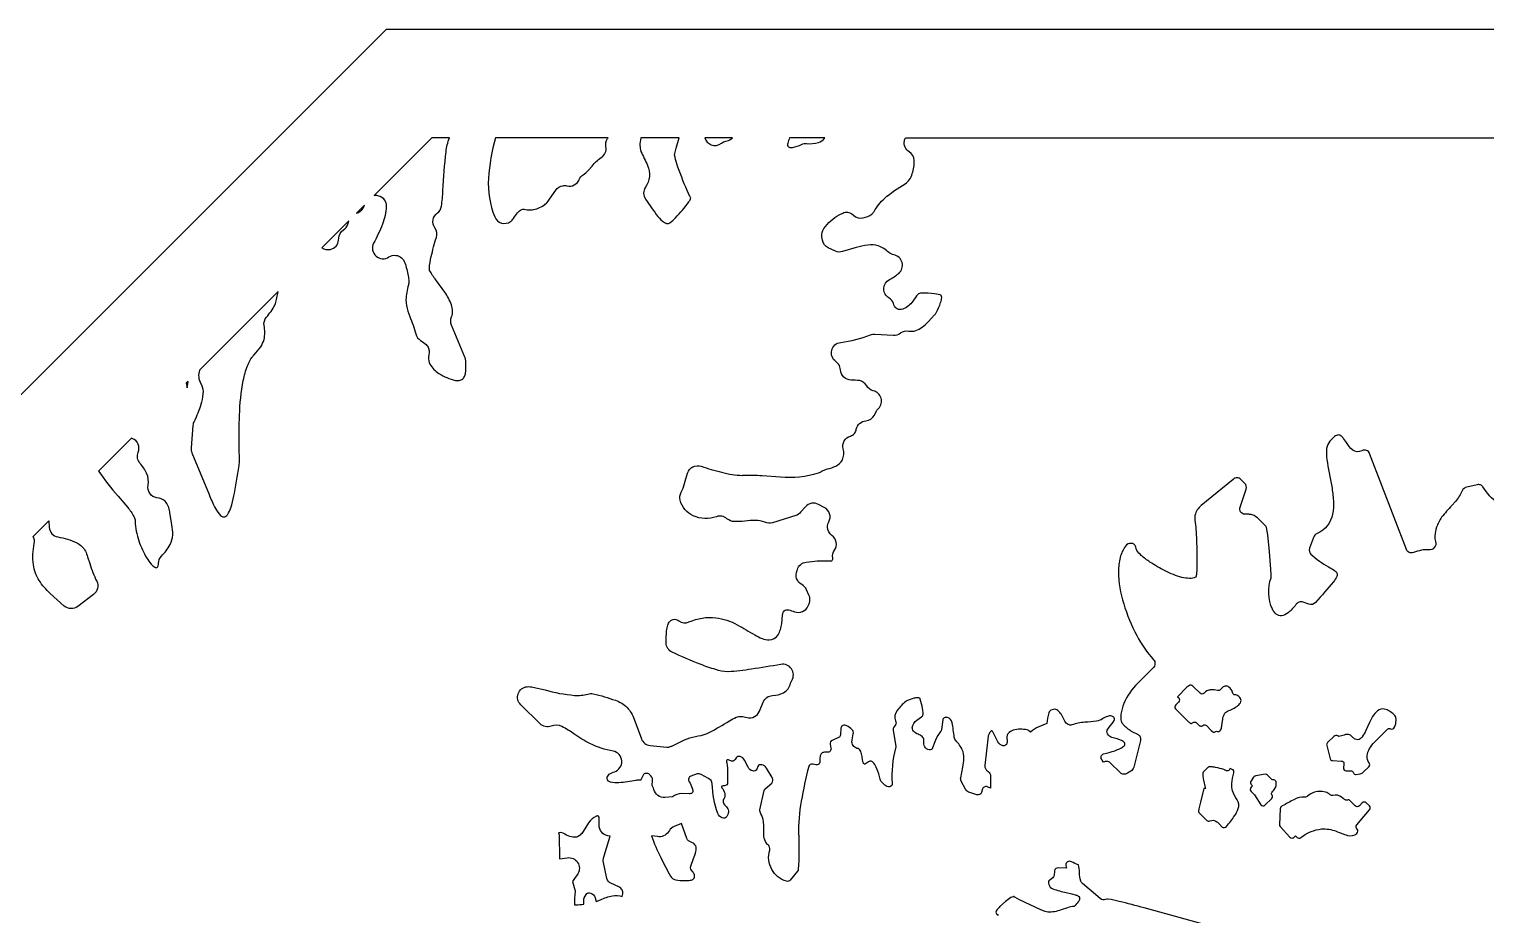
# Model space of a CAD drawing. Extents: x -22 to 58, y -5 to 29.
# Drawn here: x -8.78 to 4.61, y 3.36 to 11.5 of the extents above; entities that cross this region are included whole.
import ezdxf

# ---------------------------------------------------------------- set-up
doc = ezdxf.new("R2010")
doc.units = 0
doc.header["$LTSCALE"] = 100
doc.layers.add('LAYER_1', color=1, linetype='CONTINUOUS')

msp = doc.modelspace()

# ---------------------------------------------------------------- linework, layer by layer
at = {"layer": 'LAYER_1', "color": 7}
msp.add_lwpolyline([(-5.497102, 11.498908), (32.127996, 11.498865), (15.876968, -4.999994), (-21.998087, -4.999998), (-5.497102, 11.498908)], close=True, dxfattribs=at)
at = {"layer": 'LAYER_1', "color": 0}
for points in [[(-5.082944, 10.49892), (-5.61092, 9.97101, -0.099793), (-5.572118, 9.968184, -0.171062), (-5.518834, 9.931502, -0.171344), (-5.500637, 9.869455, -0.078569), (-5.536387, 9.705253, -0.027398), (-5.616732, 9.530238, 0.165823), (-5.625719, 9.468129, 0.165531), (-5.594613, 9.413633, 0.166062), (-5.536901, 9.388799, 0.16598), (-5.476158, 9.404813, -0.177433), (-5.411543, 9.419656, -0.305427), (-5.329563, 9.351137, -0.027864), (-5.299576, 9.232877, -0.033403), (-5.293553, 9.183763, -0.079336), (-5.296618, 9.147388, 0.074379), (-5.319259, 9.010306, 0.077938), (-5.302434, 8.906527), (-5.285251, 8.85918, -0.032631), (-5.227555, 8.697152, 0.203002), (-5.184512, 8.637558, -0.059013), (-5.134914, 8.59932, -0.101148), (-5.111997, 8.56566, -0.100386), (-5.106715, 8.53448), (-5.110021, 8.503684, 0.135143), (-5.106214, 8.43486, 0.13696), (-5.028205, 8.342416), (-5.017184, 8.33492, 0.089227), (-4.865562, 8.27068, 0.10938), (-4.820555, 8.272084, 0.148737), (-4.791654, 8.290445, 0.105818), (-4.775537, 8.321721, 0.054222), (-4.768882, 8.361866), (-4.768366, 8.406838), (-4.770669, 8.452592, 0.086828), (-4.777886, 8.484231), (-4.900279, 8.777585, -0.212447), (-4.899976, 8.854144, 0.185835), (-4.901466, 8.96385, 0.064894), (-4.963605, 9.082852), (-5.044371, 9.193993, -0.045004), (-5.101744, 9.280116), (-5.102425, 9.281558, -0.081888), (-5.103904, 9.287761), (-5.104204, 9.297472, -0.045358), (-5.086774, 9.407724, -0.024739), (-5.039897, 9.584899, 0.246461), (-5.052682, 9.671927), (-5.053791, 9.67342, -0.197163), (-5.070116, 9.745366, -0.196825), (-5.031484, 9.808238, 0.200776), (-4.993626, 9.870897, 0.021385), (-4.979607, 10.015239, -0.016703), (-4.951286, 10.371748, -0.065074), (-4.920658, 10.49892), (-5.082944, 10.49892)], [(-3.461043, 10.49892), (-4.495248, 10.49892, 0.060056), (-4.56109, 10.127173, 0.109001), (-4.504015, 9.773258, 0.235688), (-4.441165, 9.71692, 0.235834), (-4.357882, 9.730837), (-4.356607, 9.731684, 0.104122), (-4.330311, 9.759278, -0.032134), (-4.294371, 9.809919, -0.073578), (-4.266889, 9.835827, -0.124155), (-4.243805, 9.844285, -0.06995), (-4.221062, 9.842578, 0.083351), (-4.160368, 9.83781, 0.106608), (-4.052343, 9.879798, 0.107806), (-4.022847, 9.906963), (-3.942216, 10.020097, -0.208731), (-3.878043, 10.059856, -0.099951), (-3.83972, 10.05866, 0.18031), (-3.772215, 10.066486, 0.180422), (-3.726425, 10.116708, -0.149911), (-3.689843, 10.161156, 0.054554), (-3.645123, 10.19902), (-3.609077, 10.240402, -0.087096), (-3.526177, 10.317873, 0.153676), (-3.487387, 10.361549, 0.153906), (-3.481102, 10.419613, -0.205345), (-3.465823, 10.492423), (-3.461043, 10.49892)], [(-2.807036, 10.498916), (-3.161323, 10.498916, 0.05426), (-3.168767, 10.427929, 0.080662), (-3.159114, 10.375727, 0.012467), (-3.099063, 10.247781), (-3.098354, 10.246208, -0.268973), (-3.118658, 10.045392, 0.310314), (-3.1173, 9.936841, 0.022414), (-3.003299, 9.775904, 0.080549), (-2.944422, 9.721114, 0.116215), (-2.917524, 9.711764, 0.182489), (-2.893468, 9.718873, 0.035621), (-2.842796, 9.765649, 0.040751), (-2.718979, 9.912119, 0.049935), (-2.704558, 9.938275, 0.077569), (-2.702327, 9.947252, 0.083539), (-2.702656, 9.950513, 0.126808), (-2.704023, 9.95288, -0.055209), (-2.708997, 9.960006), (-2.735345, 10.014802, -0.021735), (-2.829852, 10.261814, -0.057093), (-2.849725, 10.342058, -0.045245), (-2.846054, 10.368093), (-2.836618, 10.405464), (-2.807036, 10.498916)], [(-2.318768, 10.498916), (-2.572452, 10.498916, 0.238807), (-2.514113, 10.43614, 0.273334), (-2.418429, 10.450742, -0.114699), (-2.379354, 10.468974), (-2.367302, 10.471747, 0.146686), (-2.318768, 10.498916)], [(-1.470607, 10.498916), (-1.792823, 10.498916, 0.063627), (-1.810609, 10.450195, 0.086497), (-1.811255, 10.43174, 0.162764), (-1.804749, 10.41859, 0.153164), (-1.789853, 10.411768, 0.078774), (-1.765329, 10.412302, 0.060761), (-1.682437, 10.439534, -0.125155), (-1.636847, 10.447294, 0.096517), (-1.528222, 10.456565, 0.176766), (-1.470607, 10.498916)], [(-5.701752, 9.880191), (-5.774941, 9.80701), (-5.756948, 9.814994, 0.212625), (-5.705036, 9.871251), (-5.701752, 9.880191)], [(-5.844847, 9.737116), (-6.092169, 9.489822, 0.21552), (-6.014184, 9.474719, 0.158541), (-5.962353, 9.505197, 0.158641), (-5.938795, 9.560526), (-5.93763, 9.576892, -0.246156), (-5.893937, 9.65342, 0.179745), (-5.854913, 9.705734), (-5.844847, 9.737116)], [(-6.49313, 9.088912), (-7.217015, 8.36512, 0.224144), (-7.203965, 8.239399), (-7.198755, 8.230172, -0.129578), (-7.185817, 8.145711, -0.055154), (-7.204926, 8.047669, -0.04265), (-7.267491, 7.89364, 0.103794), (-7.277725, 7.85714), (-7.293736, 7.649758, 0.123159), (-7.286759, 7.605116), (-7.129311, 7.222376), (-7.128744, 7.220935, 0.03136), (-7.071317, 7.094287, 0.084237), (-7.02337, 7.028482, 0.107107), (-7.002472, 7.016236, 0.159901), (-6.983368, 7.016607, 0.119795), (-6.965867, 7.028732, 0.063245), (-6.949778, 7.051747, 0.053025), (-6.921065, 7.126987, 0.020922), (-6.895694, 7.235415, 0.011574), (-6.848847, 7.524172), (-6.848551, 7.526148, 0.03115), (-6.848328, 7.530575), (-6.85182, 7.661293, -0.016109), (-6.849582, 7.949236, -0.038142), (-6.814541, 8.269728, -0.043125), (-6.776189, 8.404602, -0.088101), (-6.719401, 8.502522), (-6.716197, 8.505888, 0.051248), (-6.654419, 8.57998, 0.078554), (-6.624404, 8.644843, 0.105625), (-6.623684, 8.775715, -0.220815), (-6.601925, 8.852081, 0.072469), (-6.525206, 8.962893, 0.04456), (-6.508428, 9.015382), (-6.49313, 9.088912)], [(-7.842358, 7.739856), (-8.144834, 7.43742, 0.038605), (-7.96486, 7.206616), (-7.877285, 7.103154, -0.049493), (-7.819386, 7.018708, -0.117662), (-7.809154, 6.976781, 0.075719), (-7.774524, 6.794891, 0.054334), (-7.701787, 6.637116, 0.039089), (-7.663024, 6.582556, 0.088224), (-7.629009, 6.552367, 0.121677), (-7.615269, 6.548323, 0.20141), (-7.6045, 6.552663, 0.130595), (-7.597297, 6.566153, 0.061527), (-7.594255, 6.589558, -0.191871), (-7.567716, 6.653876, 0.071632), (-7.487678, 6.761294, 0.109375), (-7.463409, 6.851409, 0.054302), (-7.471863, 6.943463), (-7.489991, 7.056699), (-7.490673, 7.061723, 0.161396), (-7.533495, 7.158989, 0.159795), (-7.608476, 7.191085, -0.216824), (-7.67442, 7.232498, -0.216143), (-7.689019, 7.30897, 0.162179), (-7.703854, 7.416511, 0.069167), (-7.76487, 7.510356, -0.279815), (-7.781311, 7.60794), (-7.780008, 7.611416, 0.198067), (-7.782027, 7.685547, 0.198351), (-7.835536, 7.736841), (-7.842358, 7.739856)], [(-8.602491, 6.979822), (-8.598173, 6.918897, 0.164581), (-8.573714, 6.861626, 0.164122), (-8.519311, 6.831242, -0.07483), (-8.343966, 6.777324, -0.157395), (-8.266325, 6.700218, -0.039988), (-8.245243, 6.648878), (-8.225909, 6.586831, 0.042564), (-8.16224, 6.424073, -0.175709), (-8.154462, 6.358134, -0.17604), (-8.190948, 6.302715), (-8.336925, 6.192238, -0.173186), (-8.399267, 6.172432, -0.173327), (-8.459965, 6.196852), (-8.590174, 6.31268, -0.062042), (-8.69033, 6.430659, -0.104514), (-8.74426, 6.575263, -0.086995), (-8.735791, 6.77097, 0.175237), (-8.745755, 6.836573), (-8.602491, 6.979822)], [(2.232095, 5.230113, 0.080177), (2.327226, 5.282236, 0.135172), (2.35519, 5.318244, 0.305189), (2.345012, 5.35492), (2.335327, 5.364609, 0.101373), (2.317811, 5.377318, 0.093613), (2.301618, 5.380073, -0.184356), (2.285823, 5.386266, -0.185706), (2.278556, 5.401515, 0.21618), (2.244584, 5.452383, 0.147247), (2.21548, 5.461329, 0.198852), (2.186559, 5.448298), (2.167642, 5.429384, -0.276134), (2.13961, 5.421326, 0.084059), (2.081077, 5.426462, 0.059643), (2.052223, 5.420998, 0.115055), (2.030792, 5.408785), (2.018363, 5.396356, -0.183836), (1.998876, 5.38743, -0.215079), (1.980288, 5.394215), (1.920748, 5.453755, 0.069775), (1.905222, 5.466133, 0.14385), (1.890941, 5.469741, 0.127081), (1.876156, 5.46448, 0.055851), (1.859118, 5.450251), (1.772335, 5.363467), (1.783434, 5.352369, -0.215463), (1.790226, 5.333765, -0.18364), (1.781264, 5.314266), (1.75643, 5.289435, 0.183594), (1.747489, 5.269937, 0.215316), (1.75426, 5.251333), (1.871925, 5.133667, 0.048524), (1.884959, 5.122492, 0.113484), (1.895245, 5.118165, 0.129722), (1.904625, 5.119426, 0.05065), (1.914941, 5.12501, -0.161095), (1.932376, 5.129821, -0.183963), (1.94778, 5.122947), (1.962623, 5.108105, 0.048466), (1.975654, 5.096929, 0.113453), (1.985933, 5.092601, 0.130027), (1.995295, 5.093861, 0.05087), (2.00558, 5.099447, -0.160317), (2.023031, 5.104244, -0.184169), (2.038445, 5.097356), (2.082323, 5.053478), (2.093467, 5.043319, 0.060549), (2.101454, 5.038169, 0.244485), (2.112083, 5.038045, -0.026139), (2.122474, 5.043411, -0.136073), (2.140887, 5.044573, 0.17954), (2.160246, 5.048601, 0.167043), (2.173318, 5.064412, 0.050767), (2.180425, 5.102194), (2.187501, 5.153063, -0.070388), (2.202181, 5.201032, -0.195238), (2.232095, 5.230113)], [(3.768067, 5.083897, 0.097235), (3.781668, 5.144091, 0.070425), (3.778758, 5.170728, 0.129224), (3.768582, 5.189817, 0.116049), (3.687117, 5.246109, 0.20863), (3.624777, 5.242084, 0.119549), (3.5767, 5.196335, 0.040719), (3.538029, 5.12745), (3.503902, 5.05402, -0.05153), (3.469461, 4.994636, -0.073359), (3.450604, 4.97602, -0.130676), (3.429846, 4.967887, -0.138895), (3.40658, 4.972561, -0.083937), (3.380198, 4.992365, 0.081973), (3.354042, 5.012583, 0.136524), (3.330759, 5.017117, 0.056977), (3.303788, 5.011114), (3.266567, 4.999719, -0.23247), (3.245106, 5.002947), (3.244374, 5.003463, 0.189489), (3.226717, 5.007515, 0.163389), (3.209366, 4.998687), (3.151913, 4.941238, 0.270443), (3.143693, 4.913802), (3.174874, 4.793392, 0.162356), (3.182696, 4.780998, 0.15887), (3.196666, 4.775888), (3.280221, 4.771573, -0.212438), (3.297397, 4.763168, -0.206423), (3.30261, 4.744463), (3.29843, 4.709238, 0.220806), (3.304103, 4.689998, 0.226895), (3.322312, 4.682101), (3.365674, 4.682266, -0.314031), (3.387713, 4.668208), (3.389855, 4.663242, 0.173331), (3.40017, 4.651895, 0.160999), (3.415878, 4.649483), (3.451867, 4.654303, 0.150673), (3.483398, 4.672167), (3.530103, 4.718873, 0.164263), (3.538911, 4.736259, 0.189419), (3.534795, 4.753908, -0.178441), (3.515676, 4.820504, -0.115003), (3.538438, 4.885739, -0.049653), (3.584413, 4.946091), (3.634934, 4.998038), (3.689177, 5.052281, -0.033164), (3.702347, 5.064114, -0.076845), (3.71247, 5.069962, -0.123705), (3.721014, 5.070906, -0.081768), (3.729449, 5.068022, 0.2242), (3.751378, 5.06764, 0.198901), (3.768067, 5.083897)], [(2.289842, 4.66479, 0.181585), (2.288741, 4.683049, 0.199336), (2.275893, 4.694856), (2.25576, 4.702399), (2.254052, 4.698738, -0.226647), (2.233803, 4.681747, -0.268798), (2.210087, 4.687285), (2.208402, 4.688916, 0.114154), (2.199587, 4.694152, 0.027141), (2.1225, 4.713092, 0.034647), (2.078825, 4.718711, 0.049163), (2.062653, 4.718024, 0.053639), (2.056852, 4.71649, 0.100442), (2.052906, 4.714041), (2.009512, 4.670648, 0.105027), (2.007046, 4.666528, 0.052268), (2.005522, 4.660298, 0.046208), (2.004928, 4.642701, 0.03354), (2.01099, 4.595299), (2.027208, 4.529417, 0.038149), (2.03158, 4.51838), (2.014968, 4.520987), (1.982381, 4.394612), (1.969033, 4.331395), (1.966507, 4.310176, 0.043829), (1.966708, 4.303464, 0.051429), (1.967228, 4.301245, 0.107362), (1.968048, 4.299845), (2.042485, 4.225403, 0.161021), (2.055534, 4.218781, 0.142426), (2.070925, 4.221015, -0.301068), (2.133013, 4.214577, -0.040947), (2.157657, 4.191699), (2.183925, 4.165541, 0.227249), (2.203571, 4.159845, 0.194751), (2.222921, 4.170672, 0.029861), (2.296945, 4.268179, 0.06647), (2.330606, 4.334505, 0.245804), (2.320045, 4.415553, -0.081359), (2.277652, 4.497689, -0.079207), (2.271524, 4.565377, -0.05663), (2.289842, 4.66479)], [(2.658937, 4.598869), (2.64852, 4.600176, -0.184203), (2.634189, 4.607337), (2.600512, 4.643242, 0.259524), (2.578505, 4.650266), (2.491421, 4.635967, 0.213806), (2.470768, 4.622317), (2.448571, 4.588667, 0.1581), (2.443627, 4.57129, 0.182512), (2.450224, 4.555802), (2.462792, 4.542751), (2.450335, 4.530403, 0.182941), (2.441457, 4.51087, 0.214772), (2.448271, 4.492251), (2.477063, 4.46351, -0.047646), (2.480075, 4.459794), (2.538123, 4.370049, 0.256692), (2.557252, 4.35944, 0.215526), (2.579264, 4.368474), (2.635653, 4.42492, 0.153664), (2.644288, 4.441213, 0.177449), (2.641382, 4.458219, -0.057909), (2.637015, 4.467702, -0.129848), (2.63663, 4.476704, -0.09776), (2.641593, 4.487074, -0.041105), (2.653268, 4.500663), (2.656603, 4.504703), (2.672425, 4.52742, 0.141285), (2.677799, 4.542616), (2.679509, 4.573577, 0.188122), (2.674291, 4.590541, 0.194185), (2.658937, 4.598869)], [(3.420142, 4.107251, 0.195726), (3.430181, 4.127062, 0.229177), (3.423481, 4.146412, -0.169708), (3.414181, 4.164422, -0.211631), (3.421142, 4.185058), (3.536968, 4.322912, 0.175536), (3.544149, 4.341789, 0.203888), (3.537103, 4.35914), (3.506842, 4.388747, 0.213791), (3.488273, 4.395364, 0.182408), (3.468906, 4.386412), (3.443887, 4.361392, -0.183936), (3.424402, 4.352463, -0.215132), (3.405812, 4.359251), (3.35737, 4.407687, 0.271273), (3.333681, 4.413742, -0.213156), (3.306123, 4.418707, -0.035182), (3.293925, 4.427709), (3.281147, 4.438303, 0.264415), (3.199728, 4.455317, -0.276993), (3.175713, 4.46142, 0.129129), (3.131748, 4.485434, 0.079905), (3.073779, 4.491374, 0.183578), (2.968142, 4.450049, -0.244854), (2.943256, 4.440687, 0.152816), (2.840247, 4.416559, -0.009814), (2.735138, 4.359845, 0.279309), (2.717123, 4.334066), (2.708705, 4.188337, 0.210794), (2.714816, 4.170399), (2.80613, 4.070944, 0.22943), (2.824882, 4.063369, 0.194343), (2.84491, 4.072376), (2.856528, 4.083994), (2.870882, 4.06964, 0.189228), (2.886802, 4.062736, 0.164152), (2.904614, 4.068148), (2.914977, 4.075309, -0.133108), (3.095569, 4.147469, -0.110495), (3.231193, 4.126766, 0.022276), (3.335, 4.08832, 0.273309), (3.420142, 4.107251)], [(-3.44224, 4.080766), (-3.465066, 4.084699, -0.178682), (-3.522822, 4.11969, -0.178996), (-3.543759, 4.183805, 0.039082), (-3.54341, 4.246742, 0.060379), (-3.54613, 4.257206, 0.120694), (-3.550982, 4.264226, 0.161599), (-3.558473, 4.267137, 0.103957), (-3.569107, 4.26527, 0.153109), (-3.640337, 4.204657), (-3.690966, 4.12437, -0.061257), (-3.71856, 4.092091, -0.118683), (-3.753008, 4.073183, -0.123996), (-3.798313, 4.073743, -0.075225), (-3.858476, 4.099869), (-3.860811, 4.101333, 0.169422), (-3.916602, 4.113278, -0.102745), (-3.912043, 4.093684), (-3.908759, 3.873624), (-3.83657, 3.882798, -0.295212), (-3.742027, 3.84003, -0.295473), (-3.739613, 3.736231, -0.031191), (-3.788027, 3.66551), (-3.765826, 3.588927, -0.138821), (-3.764334, 3.572562, 0.03927), (-3.769409, 3.450687), (-3.757795, 3.450309, 0.024364), (-3.683491, 3.455628), (-3.683952, 3.495388, -0.15457), (-3.680397, 3.513648), (-3.662894, 3.545805, -0.212939), (-3.645552, 3.559535, -0.156209), (-3.619882, 3.557447, -0.234601), (-3.58059, 3.515388), (-3.570952, 3.480785), (-3.531118, 3.496903, -0.074151), (-3.420733, 3.532241, -0.103883), (-3.333611, 3.527951), (-3.327613, 3.552833, 0.200564), (-3.333504, 3.587163, 0.158202), (-3.362701, 3.614302), (-3.435944, 3.648247, -0.225138), (-3.471684, 3.691369), (-3.506015, 3.853785, -0.061256), (-3.506188, 3.857359), (-3.5024, 3.879186), (-3.488823, 3.930133), (-3.44224, 4.080766)], [(-2.787527, 4.196423), (-2.853579, 4.170266, 0.158516), (-2.898626, 4.134172), (-2.907472, 4.120766, -0.151329), (-2.951256, 4.083238, -0.152315), (-3.008613, 4.077644), (-3.062807, 4.085923, 0.036059), (-2.977621, 3.885495, 0.010481), (-2.887937, 3.713215, 0.230941), (-2.843295, 3.680676, 0.035903), (-2.751862, 3.672641, 0.047861), (-2.707407, 3.676116, 0.051268), (-2.690067, 3.681197, 0.095397), (-2.677729, 3.689066, 0.288168), (-2.667848, 3.725359, 0.111652), (-2.687255, 3.757967, -0.259407), (-2.701854, 3.804534), (-2.676404, 3.876385, 0.035271), (-2.655216, 3.940862, 0.156307), (-2.656554, 3.99238, 0.124172), (-2.671378, 4.011533, 0.09224), (-2.698682, 4.025352, -0.203335), (-2.737701, 4.059869), (-2.787527, 4.196423)]]:
    msp.add_lwpolyline(points, format="xyb", close=True, dxfattribs=at)
for points in [[(4.715233, 7.141591, -0.087967), (4.579587, 7.291738, 0.162145), (4.5572, 7.309945, 0.147652), (4.52702, 7.311522), (4.431118, 7.289487, 0.23436), (4.389052, 7.255238, -0.059342), (4.328416, 7.158704), (4.295179, 7.120101, 0.023589), (4.199908, 7.011948, 0.07778), (4.153528, 6.920388, 0.068206), (4.137918, 6.842663, 0.091839), (4.145059, 6.788341, -0.270368), (4.132496, 6.733605, -0.261923), (4.079387, 6.713006, 0.087736), (4.014483, 6.708868, 0.026181), (3.940174, 6.688208, -0.186859), (3.902097, 6.689831, -0.210848), (3.877921, 6.716751), (3.5377, 7.598849, 0.240337), (3.509748, 7.627128, 0.209597), (3.467524, 7.624195, -0.304567), (3.383616, 7.629899, -0.083552), (3.325212, 7.699636), (3.29951, 7.736266, 0.083188), (3.272908, 7.762202, 0.199906), (3.242981, 7.768546, 0.147532), (3.207303, 7.746397), (3.173732, 7.712828, 0.165053), (3.14331, 7.643498, 0.062889), (3.145163, 7.544332, 0.009943), (3.190048, 7.295072, -0.030095), (3.205259, 7.164266, -0.063716), (3.197101, 7.042203, -0.251913), (3.055035, 6.862884, 0.206868), (3.022228, 6.827199), (2.986677, 6.728203, 0.315226), (2.998835, 6.673227, 0.052419), (3.160995, 6.556051), (3.211522, 6.525729, -0.041918), (3.227861, 6.512971, -0.088812), (3.237759, 6.500041, -0.123478), (3.240851, 6.485604, -0.089973), (3.236767, 6.468331, -0.06535), (3.205604, 6.419942, -0.009564), (3.041005, 6.230502, -0.315118), (2.97837, 6.212541), (2.926268, 6.232081, 0.172578), (2.890766, 6.232459, 0.153603), (2.860434, 6.210208, -0.070447), (2.788126, 6.133503, -0.14178), (2.727822, 6.107213, -0.187988), (2.679768, 6.121491, -0.113213), (2.644213, 6.166491, -0.182816), (2.63191, 6.456747, 0.058143), (2.63251, 6.459836), (2.632818, 6.482172), (2.630228, 6.536728), (2.617857, 6.693998), (2.601399, 6.850093), (2.590346, 6.919192), (2.58813, 6.925589, 0.069094), (2.587457, 6.926549), (2.522059, 6.991951, 0.131877), (2.457612, 7.034739, 0.054898), (2.42682, 7.039561), (2.390603, 7.040691, -0.255211), (2.352043, 7.061451, -0.238134), (2.347157, 7.106444), (2.402599, 7.271412, 0.293309), (2.391878, 7.323487), (2.354728, 7.360747, 0.201036), (2.320396, 7.374559, 0.173718), (2.283032, 7.360585), (1.99117, 7.120176, 0.18081), (1.932656, 7.029794, 0.09862), (1.938091, 6.942097, -0.017555), (1.943907, 6.858174, -0.017471), (1.949995, 6.538875), (1.946228, 6.485408, -0.039131), (1.943065, 6.469454, -0.054068), (1.941124, 6.464715, -0.054936), (1.940059, 6.463223, -0.092666), (1.93893, 6.462341, -0.112568), (1.882245, 6.450592, -0.060316), (1.813033, 6.459669, -0.05543), (1.658726, 6.519621, -0.029493), (1.519405, 6.600838, -0.040675), (1.438464, 6.661959, -0.067538), (1.400018, 6.707596, -0.050631), (1.393556, 6.722986), (1.388016, 6.740959, 0.150904), (1.372502, 6.763245, 0.147381), (1.34663, 6.772734, 0.259784), (1.294662, 6.74801, 0.095667), (1.245368, 6.642891, 0.063573), (1.229436, 6.513846, 0.072714), (1.277512, 6.217234, 0.049832), (1.398593, 5.924671, 0.064609), (1.552387, 5.702656, -0.211608), (1.565189, 5.665676, -0.18114), (1.547339, 5.62727), (1.385818, 5.465751, 0.104837), (1.270025, 5.275078, 0.077597), (1.250024, 5.178309, 0.076134), (1.254572, 5.13955, 0.125799), (1.270752, 5.11101, 0.064356), (1.347762, 5.047866), (1.409831, 5.015294, -0.173461), (1.430136, 4.992231, -0.158099), (1.431732, 4.960069), (1.370185, 4.716049, -0.198525), (1.342748, 4.678734), (1.312275, 4.659549, -0.156836), (1.277957, 4.650353, -0.180342), (1.247606, 4.663648), (1.153275, 4.755322, 0.168625), (1.125333, 4.768439, 0.147927), (1.093032, 4.76194), (1.090968, 4.760856), (1.080496, 4.778494, -0.199941), (1.071185, 4.815376, -0.146995), (1.07873, 4.830123, -0.151889), (1.093275, 4.837463, 0.028384), (1.197041, 4.866948, 0.03322), (1.246349, 4.887922, 0.074367), (1.282449, 4.912715, 0.144797), (1.289564, 4.924473, 0.177814), (1.287875, 4.935742, 0.098468), (1.27876, 4.946454, 0.048427), (1.263599, 4.95654, 0.057306), (1.170075, 4.989266, -0.21579), (1.129638, 5.022648, -0.123677), (1.123333, 5.04663, -0.180978), (1.130563, 5.066234, 0.029304), (1.183342, 5.133667), (1.18362, 5.133977, 0.053219), (1.183917, 5.134506, 0.090952), (1.191733, 5.153229, 0.141135), (1.190746, 5.167979, 0.146324), (1.182439, 5.178515, 0.101208), (1.168294, 5.184593, 0.120363), (1.128415, 5.182406, 0.096187), (1.082964, 5.159478), (1.08261, 5.159124, -0.108648), (1.029057, 5.13893, -0.01641), (0.919222, 5.127908, 0.064836), (0.802366, 5.104494, -0.210872), (0.766732, 5.10897, -0.16038), (0.737831, 5.138144), (0.711803, 5.187666, 0.066639), (0.681331, 5.228559, 0.173593), (0.644203, 5.247562, 0.187811), (0.598209, 5.231416, 0.171657), (0.588303, 5.216298, 0.044902), (0.570528, 5.116897), (0.497598, 5.086645, 0.066605), (0.421331, 5.037219, 0.16152), (0.389441, 5.057652, 0.126785), (0.262656, 5.054648, 0.158011), (0.214187, 5.023149, 0.232903), (0.205803, 4.964006, -0.119431), (0.206346, 4.945715, 0.037526), (0.204421, 4.935317, -0.200498), (0.1916, 4.916761, -0.178441), (0.16765, 4.912715, -0.232411), (0.122299, 4.947695), (0.077466, 5.035624, 0.051005), (0.069792, 5.047208, 0.192301), (0.065177, 5.049435, 0.148614), (0.060203, 5.047954, 0.097908), (0.050026, 5.037264, 0.044782), (0.034677, 5.008778, 0.071902), (0.032205, 4.999747), (0.00108, 4.731219, 0.248767), (0.024146, 4.681994), (0.031039, 4.676731, -0.214127), (0.054839, 4.63312), (0.053752, 4.52153), (0.031962, 4.532247, 0.181924), (0.000229, 4.535861, 0.256905), (-0.018866, 4.517026), (-0.029532, 4.481935, -0.20886), (-0.044768, 4.463991, -0.183124), (-0.070913, 4.462695), (-0.137373, 4.481397, -0.199556), (-0.175094, 4.512762), (-0.215338, 4.58818, -0.153106), (-0.220607, 4.616184), (-0.201295, 4.715386, 0.047152), (-0.190805, 4.798132, 0.106375), (-0.205955, 4.875286, 0.089198), (-0.263563, 4.95771, -0.175607), (-0.279708, 4.991167, 0.018671), (-0.299358, 5.124251, 0.264304), (-0.34313, 5.171605, 0.196596), (-0.371466, 5.170043, 0.239274), (-0.385815, 5.149163), (-0.397622, 5.060399, -0.184795), (-0.40492, 5.042459, 0.087814), (-0.452088, 4.964751), (-0.48574, 4.87703), (-0.497598, 4.875538, -0.24138), (-0.542862, 4.89301, -0.239931), (-0.560283, 4.938223), (-0.558225, 4.953203, 0.209674), (-0.568232, 4.98938, 0.166762), (-0.600748, 5.013856, -0.09327), (-0.646253, 5.037118, -0.25447), (-0.665386, 5.078494, -0.211067), (-0.624001, 5.148416), (-0.581912, 5.177434, 0.042181), (-0.572929, 5.184633, 0.135438), (-0.567618, 5.195313, 0.057686), (-0.565955, 5.211568, 0.044105), (-0.570643, 5.254619, 0.023379), (-0.591602, 5.339585, 0.195008), (-0.598923, 5.349646, 0.118393), (-0.612437, 5.353681, 0.081434), (-0.650471, 5.348856, 0.041757), (-0.717543, 5.323873, 0.062904), (-0.721287, 5.32199), (-0.724358, 5.319723, 0.057806), (-0.805544, 5.236302, 0.266915), (-0.818302, 5.140345, -0.093709), (-0.814999, 5.121289, -0.133633), (-0.819933, 5.105062), (-0.835484, 5.083163, 0.222919), (-0.841319, 5.056219), (-0.817137, 4.905903, -0.09718), (-0.818279, 4.889294, 0.092328), (-0.84965, 4.567231, -0.172079), (-0.855002, 4.546681, -0.181795), (-0.871957, 4.535695, -0.241683), (-0.918225, 4.55092), (-0.942161, 4.573715, -0.155703), (-0.960641, 4.603974, 0.033788), (-0.990776, 4.701681, 0.0756), (-1.018708, 4.752865, 0.177314), (-1.044144, 4.77013, 0.166197), (-1.066791, 4.766081), (-1.094892, 4.747615, -0.083126), (-1.102547, 4.744458, -0.183488), (-1.109285, 4.745426, -0.143255), (-1.115069, 4.752093, -0.061562), (-1.119863, 4.766037), (-1.12363, 4.788833, 0.036823), (-1.132571, 4.838154, 0.085749), (-1.14957, 4.877298, 0.0813), (-1.15656, 4.884065, 0.116261), (-1.163468, 4.886798, -0.202551), (-1.203004, 4.906258, -0.207252), (-1.219669, 4.946691, -0.057459), (-1.20824, 5.022648, 0.192937), (-1.20787, 5.042711, 0.105377), (-1.220666, 5.061898, 0.071525), (-1.267102, 5.094865, 0.220551), (-1.303358, 5.098876, 0.306293), (-1.321512, 5.073231), (-1.32637, 5.011549, -0.290867), (-1.342272, 4.987562), (-1.402141, 4.961994, 0.184281), (-1.416879, 4.948036, 0.157079), (-1.418937, 4.925553), (-1.413291, 4.890708, -0.223979), (-1.419696, 4.862598, -0.240202), (-1.445559, 4.852522, 0.065009), (-1.481114, 4.850537, 0.163922), (-1.50312, 4.838449, 0.141758), (-1.513551, 4.812801, 0.053234), (-1.514377, 4.770133, -0.240748), (-1.524916, 4.743593, -0.226468), (-1.553508, 4.737624), (-1.577905, 4.742427, 0.174617), (-1.603579, 4.739897, 0.219095), (-1.617362, 4.721856, 0.020322), (-1.685662, 4.403965, 0.051499), (-1.709957, 4.092053, -0.096194), (-1.709872, 4.091914), (-1.709602, 4.091101, -0.025329), (-1.713295, 3.777778, -0.140367), (-1.719783, 3.760384), (-1.787543, 3.676337, -0.166324), (-1.802377, 3.666979, -0.115656), (-1.822607, 3.667326, -0.204215), (-1.95607, 3.774266, -0.209814), (-1.97574, 3.952947, 0.161681), (-1.977091, 3.980175, 0.125225), (-1.995087, 4.006219, -0.165035), (-2.02598, 4.063653, -0.050096), (-2.031287, 4.137281), (-2.03155, 4.176616), (-2.034064, 4.215738, 0.113298), (-2.05737, 4.28766, -0.202767), (-2.065918, 4.322912), (-2.02763, 4.501502, -0.158934), (-2.017532, 4.517569), (-1.956905, 4.569455, 0.212663), (-1.946678, 4.591542, 0.1506), (-1.95487, 4.619305), (-2.006566, 4.706987, 0.214347), (-2.048795, 4.737652, 0.156753), (-2.071063, 4.735767, 0.193442), (-2.084725, 4.721041), (-2.094847, 4.696916, -0.192511), (-2.109248, 4.682353, -0.156353), (-2.132405, 4.680852, -0.226487), (-2.174465, 4.714828), (-2.20657, 4.778522, 0.211443), (-2.247087, 4.812577, 0.149619), (-2.270028, 4.812771, 0.193181), (-2.285461, 4.799876), (-2.293547, 4.785605, -0.222261), (-2.313292, 4.77203, -0.155166), (-2.341362, 4.776597, 0.053816), (-2.354908, 4.781666, 0.143761), (-2.3659, 4.781683, 0.26849), (-2.371936, 4.77419, 0.112957), (-2.370613, 4.756731), (-2.369748, 4.753908, -0.038112), (-2.362791, 4.665349), (-2.362693, 4.573715, -0.184545), (-2.371325, 4.552524, -0.190711), (-2.392437, 4.543974, 0.062437), (-2.41275, 4.541458, 0.105312), (-2.417425, 4.539046, 0.189896), (-2.419141, 4.53582, 0.120933), (-2.418421, 4.531744, 0.046397), (-2.415786, 4.526783, -0.0844), (-2.389011, 4.476513, -0.18157), (-2.399, 4.420931), (-2.399461, 4.42047, 0.243563), (-2.400662, 4.385318, 0.059383), (-2.391267, 4.370739), (-2.379091, 4.356605, -0.094261), (-2.358045, 4.325006, -0.197782), (-2.360819, 4.281199), (-2.370563, 4.261092, -0.200692), (-2.388034, 4.247541, -0.150904), (-2.413386, 4.249152, -0.230473), (-2.453165, 4.290073, -0.076019), (-2.504866, 4.561856, 0.26751), (-2.539276, 4.612494), (-2.607523, 4.648124, 0.223692), (-2.643291, 4.65312), (-2.701366, 4.633637, 0.26467), (-2.72045, 4.613634, 0.189981), (-2.715397, 4.581015, -0.031594), (-2.688702, 4.523997, -0.036716), (-2.682957, 4.504898, -0.070062), (-2.68173, 4.491012, -0.281606), (-2.691189, 4.475701, -0.078411), (-2.701052, 4.472687, -0.03603), (-2.713788, 4.471706), (-2.785239, 4.472223, 0.14831), (-2.869752, 4.441691), (-2.939551, 4.437133, -0.176275), (-3.003334, 4.455963, -0.176348), (-3.039901, 4.511491, 0.064006), (-3.04913, 4.535423), (-3.056188, 4.546605), (-3.052334, 4.596538, 0.256294), (-3.078465, 4.645955), (-3.080637, 4.647798, 0.190047), (-3.115645, 4.658601, 0.278553), (-3.139882, 4.642128), (-3.164032, 4.594041), (-3.168182, 4.594774, 0.101833), (-3.205929, 4.594258, -0.037097), (-3.362266, 4.572157, -0.076068), (-3.438532, 4.577652, -0.120822), (-3.462059, 4.589834, -0.217941), (-3.470465, 4.610322), (-3.470409, 4.611951, -0.230377), (-3.450674, 4.650304, -0.094459), (-3.403626, 4.673959, 0.167874), (-3.352521, 4.71165, 0.167985), (-3.335918, 4.772927, 0.16787), (-3.360063, 4.831683, 0.168007), (-3.415512, 4.862672, -0.06913), (-3.627926, 4.932482, -0.036805), (-3.775463, 5.021105, 0.04505), (-3.885455, 5.08826, 0.205046), (-3.985232, 5.093667, -0.295853), (-4.087, 5.114562), (-4.264559, 5.28892, -0.296177), (-4.287598, 5.390444, -0.29639), (-4.205776, 5.454892, -0.07158), (-4.152508, 5.452148), (-4.041269, 5.425435, 0.048108), (-3.770595, 5.37557, 0.08501), (-3.649326, 5.387399, -0.142094), (-3.597468, 5.388837, -0.029587), (-3.394584, 5.33039, -0.112762), (-3.285906, 5.264206, -0.095307), (-3.222561, 5.157475), (-3.155673, 4.977384, 0.288219), (-3.075669, 4.914695), (-2.922669, 4.897978, 0.092515), (-2.902297, 4.900382, 0.035958), (-2.876493, 4.910026), (-2.808585, 4.943048, -0.081666), (-2.607551, 5.008105, 0.071641), (-2.531497, 5.035168, 0.020368), (-2.346704, 5.139995, -0.026851), (-2.283154, 5.174888), (-2.281551, 5.17562, -0.117837), (-2.237075, 5.181492, -0.047361), (-2.184641, 5.172444, 0.183657), (-2.116023, 5.179798, 0.18324), (-2.069607, 5.230927), (-2.035795, 5.314184, -0.296092), (-1.950802, 5.374105, 0.117741), (-1.848168, 5.399857, 0.205455), (-1.783961, 5.487322, -0.070637), (-1.773023, 5.513073, 0.30161), (-1.775634, 5.618691, 0.300733), (-1.872862, 5.659916, -0.00612), (-2.143089, 5.616089, -0.024892), (-2.358894, 5.591798), (-2.362066, 5.591774, -0.062736), (-2.472579, 5.612556, -0.021178), (-2.614963, 5.661499, -0.01594), (-2.871791, 5.771502, -0.292534), (-2.928126, 5.857908, -0.036198), (-2.923368, 5.969252, -0.046002), (-2.912523, 6.020332, -0.113906), (-2.89309, 6.055766, -0.218776), (-2.850012, 6.074706, -0.143648), (-2.812575, 6.060247, 0.268374), (-2.718165, 6.049903, -0.132374), (-2.471229, 6.089042, -0.092137), (-2.273841, 6.024053, -0.010518), (-2.114202, 5.930768, 0.040495), (-2.044852, 5.897211, 0.094984), (-1.980515, 5.885017, 0.263372), (-1.899594, 5.932234, 0.10222), (-1.864764, 6.034472), (-1.857669, 6.11681, -0.083464), (-1.850622, 6.144471, -0.201384), (-1.833828, 6.159902, -0.129276), (-1.801729, 6.160684, -0.048229), (-1.748763, 6.144399, 0.195898), (-1.67533, 6.145354, 0.196009), (-1.623307, 6.197234), (-1.61465, 6.217723, 0.219321), (-1.615248, 6.29642), (-1.637012, 6.34592, 0.173603), (-1.68157, 6.394062, -0.197485), (-1.729615, 6.450197, -0.197418), (-1.724559, 6.52394, 0.04746), (-1.721736, 6.531266, -0.307024), (-1.639536, 6.600605, -0.039575), (-1.436763, 6.612597), (-1.430823, 6.611974, 0.080788), (-1.412139, 6.611725, 0.15119), (-1.401183, 6.616877, 0.157988), (-1.396533, 6.626083, 0.086796), (-1.396763, 6.637998, -0.200575), (-1.381134, 6.710294, 0.198351), (-1.364818, 6.782574, 0.197994), (-1.403984, 6.845491, -0.234634), (-1.443602, 6.920498, -0.131356), (-1.432697, 6.969994, 0.208672), (-1.425858, 7.044734, 0.207539), (-1.47435, 7.102184), (-1.529032, 7.130652, 0.168517), (-1.592011, 7.140648, 0.168821), (-1.647461, 7.10921), (-1.691748, 7.058195, -0.148202), (-1.736523, 7.02818), (-1.949495, 6.961856, -0.194918), (-2.019972, 6.967144, 0.110004), (-2.108247, 6.983936), (-2.156884, 6.98179), (-2.205994, 6.977046, -0.042386), (-2.298052, 6.973055, -0.165055), (-2.369259, 6.998545, 0.277103), (-2.4653, 7.017624, -0.196838), (-2.678652, 7.026151, -0.225804), (-2.799763, 7.169944, -0.199701), (-2.789669, 7.241805, 0.052487), (-2.75872, 7.322246), (-2.730373, 7.418766, -0.20958), (-2.681311, 7.476137, -0.210199), (-2.60598, 7.481399, 0.021389), (-2.418411, 7.425646, 0.062355), (-2.224862, 7.397817), (-2.222527, 7.397927, -0.029579), (-2.044289, 7.395556), (-1.87766, 7.383513, 0.094901), (-1.527377, 7.419742, 0.103046), (-1.494023, 7.437951, -0.063756), (-1.486084, 7.442711), (-1.444169, 7.456142, 0.04929), (-1.369118, 7.483349, 0.155169), (-1.308405, 7.538917, 0.189579), (-1.301566, 7.642191, -0.194541), (-1.29155, 7.71431, -0.194655), (-1.234291, 7.759341, 0.147258), (-1.197407, 7.781092, 0.133767), (-1.180182, 7.820672, -0.165391), (-1.14929, 7.875248, -0.163573), (-1.092287, 7.899562, 0.268445), (-1.013098, 7.952369), (-0.993665, 7.98938, -0.072341), (-0.97687, 8.01242, 0.27785), (-0.952611, 8.107676, 0.278133), (-1.02357, 8.175601, -0.204919), (-1.08474, 8.221247, 0.227591), (-1.151661, 8.268247, 0.046247), (-1.227563, 8.273483, -0.194971), (-1.29557, 8.300194, -0.194923), (-1.325965, 8.366676, 0.06292), (-1.330197, 8.391478, 0.16909), (-1.36713, 8.443281, -0.152146), (-1.402775, 8.488706, -0.151896), (-1.405858, 8.54638, -0.151856), (-1.376427, 8.596059, -0.1523), (-1.323795, 8.619813, 0.060152), (-1.048866, 8.689691, -0.109973), (-1.009216, 8.695849), (-0.839145, 8.686487, 0.186092), (-0.773933, 8.70627, -0.223253), (-0.695779, 8.724345, 0.130447), (-0.633589, 8.728361, 0.081977), (-0.574929, 8.760275, 0.037241), (-0.517868, 8.811301), (-0.460472, 8.872652, 0.066454), (-0.446145, 8.892897, 0.037234), (-0.404753, 8.98616, 0.079525), (-0.395206, 9.033331, 0.131499), (-0.398999, 9.049193, 0.224002), (-0.410705, 9.056912), (-0.460218, 9.065328, 0.058776), (-0.577695, 9.072806, 0.054168), (-0.59958, 9.068273, 0.112948), (-0.614587, 9.059652, 0.034539), (-0.625303, 9.046808, -0.011857), (-0.669565, 8.986967, -0.174739), (-0.768263, 8.922258, -0.246497), (-0.813447, 8.934184, -0.124298), (-0.838684, 8.976234, 0.175065), (-0.880366, 9.027794, -0.277593), (-0.927425, 9.114092, -0.277628), (-0.875429, 9.197455, 0.057521), (-0.790055, 9.254444, 0.294641), (-0.759634, 9.35347, 0.294814), (-0.835512, 9.42397, -0.13866), (-0.88113, 9.44701, 0.105568), (-0.978177, 9.505965, 0.107401), (-1.074354, 9.514516, 0.043881), (-1.180494, 9.49099), (-1.307429, 9.453715, -0.17457), (-1.37074, 9.45803), (-1.437988, 9.48864, -0.248032), (-1.492182, 9.558522), (-1.498177, 9.590892, -0.18513), (-1.47829, 9.665543, -0.072128), (-1.414303, 9.737151, -0.046322), (-1.338074, 9.791763), (-1.305324, 9.808335, -0.069796), (-1.281461, 9.815427, -0.223576), (-1.205094, 9.789483, 0.260421), (-1.116819, 9.764545, 0.13306), (-1.036624, 9.799574, 0.061471), (-1.016348, 9.82413, -0.07388), (-0.920349, 9.943602, -0.050758), (-0.731654, 10.076109, 0.178876), (-0.665188, 10.17061, 0.083676), (-0.647772, 10.291609, 0.257528), (-0.693338, 10.37147, -0.15342), (-0.731777, 10.41523, -0.153287), (-0.737815, 10.473156, -0.06796), (-0.729087, 10.498916), (7.839949, 10.498903)], [(1.985256, 3.278667), (1.466622, 3.421976, 0.007217), (1.236894, 3.482195), (1.161297, 3.498689), (1.129249, 3.50258, 0.062927), (1.12402, 3.502006), (1.109582, 3.49788, -0.260476), (1.062799, 3.506947), (0.89778, 3.64738, -0.147865), (0.883666, 3.668766, -0.06095), (0.871418, 3.746513, 0.059575), (0.860898, 3.818865), (0.860898, 3.818865, -0.026145), (0.799241, 3.845349, 0.102246), (0.778371, 3.850536, 0.1517), (0.76041, 3.845648, 0.164643), (0.749002, 3.832416, 0.136677), (0.747382, 3.813137), (0.751968, 3.787491), (0.675468, 3.789038, 0.184784), (0.653343, 3.783186, 0.200513), (0.642962, 3.764128), (0.637481, 3.719026, -0.221439), (0.625509, 3.697451), (0.59737, 3.67729, 0.184822), (0.586181, 3.660109, 0.140035), (0.588387, 3.636663, 0.213637), (0.625535, 3.598156, 0.039568), (0.749724, 3.56218), (0.800797, 3.55118), (0.840391, 3.540476, -0.104499), (0.865403, 3.526795, -0.244539), (0.872735, 3.506865, -0.123807), (0.859287, 3.477413, -0.042779), (0.821957, 3.435167, 0.054421), (0.762166, 3.423796), (0.70189, 3.404188, -0.104565), (0.579318, 3.382873, -0.048978), (0.55524, 3.389472), (0.516652, 3.404367), (0.416738, 3.448787), (0.321153, 3.495624), (0.277318, 3.52, -0.04534), (0.271477, 3.524369, 0.188714), (0.267092, 3.526072, 0.083245), (0.260467, 3.525066, 0.058493), (0.241752, 3.516163, 0.035463), (0.191262, 3.479413), (0.140127, 3.433845, 0.043009), (0.108462, 3.399184, 0.169218), (0.103443, 3.382934, 0.151188), (0.109788, 3.367927, 0.068465), (0.12531, 3.353584)]]:
    msp.add_lwpolyline(points, format="xyb", dxfattribs=at)
msp.add_lwpolyline([(-7.322701, 8.259447), (-7.338547, 8.243605), (-7.331484, 8.202463), (-7.322701, 8.259447)], close=True, dxfattribs=at)

doc.saveas('drawing.dxf')
